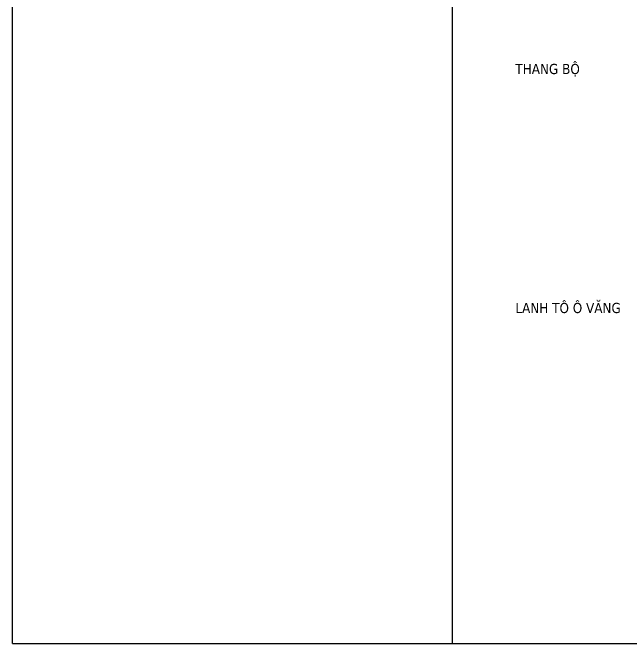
# Model space of a CAD drawing. Header units: inches. Extents: x 442278 to 842836, y -356313 to 59457.
# Drawn here: x 442278 to 551625, y -356313 to -244855 of the extents above; entities that cross this region are included whole.
import ezdxf

# ---------------------------------------------------------------- set-up
doc = ezdxf.new("R2010")
doc.units = ezdxf.units.IN
doc.header["$LTSCALE"] = 250
doc.header["$MEASUREMENT"] = 0
doc.layers.add('LA.TEXT', color=60, linetype='Continuous')
doc.layers.add('XDIT-MANH', color=252, linetype='Continuous')
doc.styles.add('AVANTH', font='')
doc.styles.get('AVANTH').set_extended_font_data('.VnAvantH')

msp = doc.modelspace()

# ---------------------------------------------------------------- linework, layer by layer
at = {"layer": 'XDIT-MANH'}
for p, q in [((442277.6, -356313.42), (442277.6, 59456.84)), ((519986.45, -356313.42), (519986.45, 59456.84)), ((442277.6, -356313.42), (842836.09, -356313.42))]:
    msp.add_line(p, q, dxfattribs=at)

# ---------------------------------------------------------------- texts
at = {"layer": 'LA.TEXT', "char_height": 1800, "width": 70820.6792, "attachment_point": 7, "style": 'AVANTH'}
for s, insert in [('{\\fTahoma|b0|i0|c0|p34;THANG BỘ}', (531129.6, -256163.7)), ('{\\fTahoma|b0|i0|c0|p34;LANH TÔ Ô VĂNG}', (531129.6, -297976.19))]:
    msp.add_mtext(s, dxfattribs=dict(at, insert=insert))

doc.saveas('drawing.dxf')
